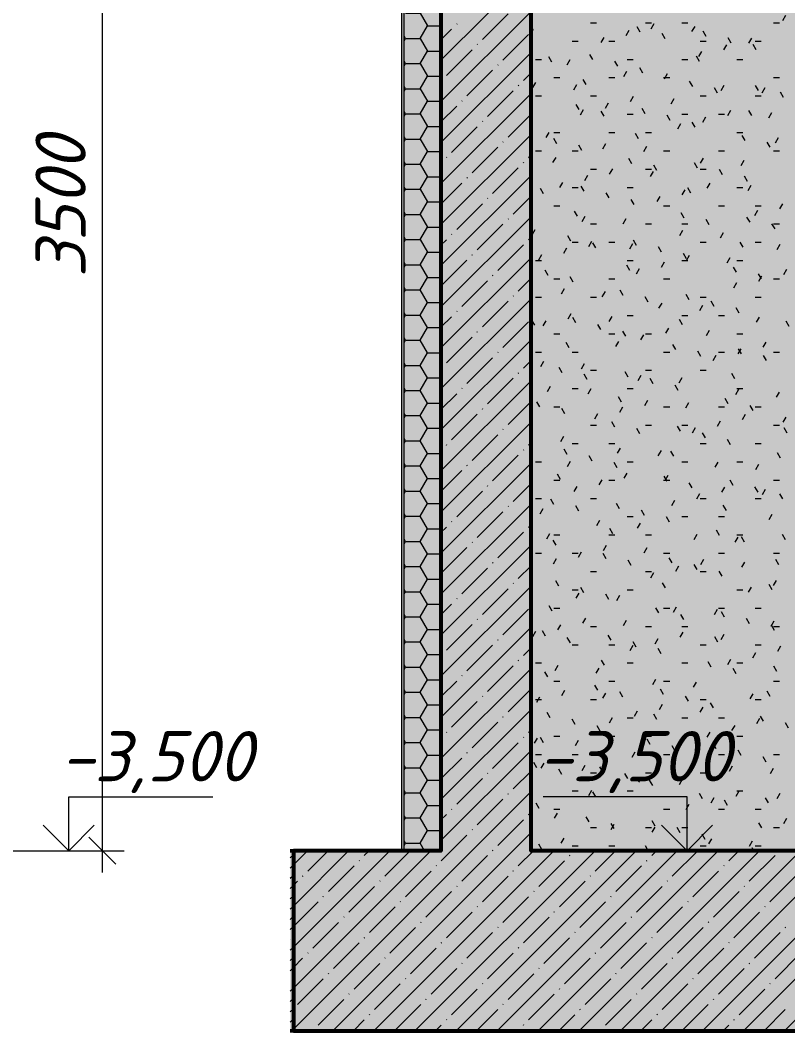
# Model space of a CAD drawing. Header units: millimetres. Extents: x -81576 to 1046824, y -248937 to 691537.
# Drawn here: x 19314 to 23577, y 617840 to 623453 of the extents above; entities that cross this region are included whole.
import ezdxf

# ---------------------------------------------------------------- set-up
doc = ezdxf.new("R2010")
doc.units = ezdxf.units.MM
doc.layers.add('PDF _Геометрия', color=7, linetype='Continuous', true_color=0x1d1d1d)
doc.layers.add('PDF _Сплошная заливка', color=7, linetype='Continuous', true_color=0xffffff)
doc.layers.add('PDF _Текст', color=7, linetype='Continuous')
doc.styles.add('PDF ISOCPEUR Italic', font='isocpeui.ttf')

msp = doc.modelspace()

# ---------------------------------------------------------------- hatches: boundary and pattern name
at = {"layer": 'PDF _Сплошная заливка', "true_color": 0x636466, "transparency": 33554559}
h = msp.add_hatch(color=251, dxfattribs=at)
h.paths.add_polyline_path([(37551.1, 617839.9), (37551.1, 634079.9), (22151.1, 634079.9), (22151.1, 634439.9), (21651.8, 634439.9), (21651.8, 632439.9), (22151.1, 632439.9), (22151.1, 633484.4), (37051.1, 633484.4), (37051.1, 618839.9), (33791.1, 618839.9), (33791.1, 619409.9), (33161.1, 619409.9), (33161.1, 619809.9), (32561.1, 619809.9), (32561.1, 620209.9), (31961.1, 620209.9), (31961.1, 620609.9), (31361.1, 620609.9), (31361.1, 621009.9), (30761.1, 621009.9), (30761.1, 621409.9), (30161.1, 621409.9), (30161.1, 621809.9), (29561.1, 621809.9), (29561.1, 622209.9), (28961.1, 622209.9), (28961.1, 622609.9), (28361.1, 622609.9), (28361.1, 623009.9), (27761.1, 623009.9), (27761.1, 623409.9), (27161.1, 623409.9), (27161.1, 623809.9), (26561.1, 623809.9), (26561.1, 624209.9), (25961.1, 624209.9), (25961.1, 624609.9), (25361.1, 624609.9), (25361.1, 625009.9), (24791.1, 625009.9), (24791.1, 625439.9), (24191.1, 625439.9), (24191.1, 625579.9), (22151.1, 625579.9), (22151.1, 625839.9), (21651.1, 625839.9), (21651.1, 618839.9), (20831.1, 618839.9), (20831.1, 617839.9), (37051.1, 617839.9)], flags=0)
h.paths.add_polyline_path([(33191.1, 618839.9), (22151.1, 618839.9), (22151.1, 625099.9), (24085.3, 625099.9), (33191.1, 619029.3), (33191.1, 618999.5)], flags=0)
for points in [[(21431.1, 618839.9), (21447.1, 618839.9), (21447.1, 625819.9), (21431.1, 625819.9), (21431.1, 621537.1)], [(21447.1, 618839.9), (21647.1, 618839.9), (21647.1, 625819.9), (21447.1, 625819.9), (21447.1, 621533.5)], [(21647.1, 618839.9), (21651.1, 618839.9), (21651.1, 625819.9), (21647.1, 625819.9), (21647.1, 621487.6)], [(22151.1, 618839.9), (33191.1, 618839.9), (33191.1, 619029.3), (33175.3, 619039.9), (33153.9, 619039.9), (24071.1, 625095.1), (22151.1, 625095.1), (22151.1, 619449.6)]]:
    msp.add_hatch(color=251, dxfattribs=at).paths.add_polyline_path(points)
h = msp.add_hatch(color=251, dxfattribs=at)
h.paths.add_polyline_path([(37551.1, 617839.9), (37580.6, 617839.9), (37580.6, 618839.9), (37551.1, 618839.9), (37551.1, 618571.5)], flags=0)
h.paths.add_polyline_path([(20831.1, 617839.9), (20831.1, 618839.9), (20813.9, 618839.9), (20813.9, 617839.9)], flags=0)

# ---------------------------------------------------------------- linework, layer by layer
at = {"layer": 'PDF _Геометрия', "color": 7, "lineweight": 53}
msp.add_lwpolyline([(21651.1, 625839.9), (21651.1, 618839.9), (20831.1, 618839.9), (20831.1, 617839.9), (37551.1, 617839.9), (37551.1, 634079.9)], dxfattribs=at)
at = {"layer": 'PDF _Геометрия', "color": 7, "lineweight": 9}
for points in [[(19771.2, 618719.9), (19771.2, 625839.9), (19771.2, 627159.9)], [(21447.1, 618839.9), (21647.1, 618839.9), (21651.1, 618839.9), (21651.1, 625819.9), (21647.1, 625819.9), (21447.1, 625819.9)], [(21647.1, 618839.9), (21647.1, 625819.9)], [(22481.3, 623439.1), (22514.8, 623439.1)], [(22786.1, 623439.1), (22819.6, 623439.1)], [(22989.3, 623439.1), (23022.8, 623439.1)], [(23497.3, 623439.1), (23530.8, 623439.1)], [(23564.3, 623479.7), (23547.6, 623450.7)], [(22165.3, 623396.8), (22151.1, 623421.4)], [(22694.4, 623395.4), (22677.7, 623366.4)], [(22757.7, 623386.9), (22740.9, 623415.9)], [(22833.2, 623432.6), (22816.5, 623403.5)], [(23060, 623419), (23043.2, 623389.9)], [(23123.2, 623363.3), (23106.5, 623392.3)], [(22379.7, 623337.5), (22413.2, 623337.5)], [(22555.6, 623358.2), (22538.9, 623329.2)], [(22582.9, 623337.5), (22616.4, 623337.5)], [(22896.5, 623349.7), (22879.7, 623378.7)], [(23090.9, 623337.5), (23124.4, 623337.5)], [(23262, 623326.1), (23245.3, 623355.1)], [(23374.8, 623354.6), (23358, 623325.5)], [(23395.7, 623337.5), (23429.2, 623337.5)], [(23097.2, 623280.2), (23080.4, 623251.1)], [(23236, 623317.4), (23219.2, 623288.3)], [(23400.8, 623288.9), (23384, 623317.9)], [(22176.5, 623235.9), (22210, 623235.9)], [(22266.9, 623220.8), (22250.2, 623249.9)], [(22366, 623233), (22349.3, 623204)], [(22493.7, 623234.5), (22476.9, 623263.5)], [(22632.5, 623197.3), (22615.7, 623226.3)], [(22684.5, 623235.9), (22718, 623235.9)], [(22989.3, 623235.9), (23022.8, 623235.9)], [(23086, 623224.5), (23069.3, 623253.5)], [(23294.1, 623235.9), (23327.6, 623235.9)], [(22680.8, 623168.6), (22664.1, 623139.6)], [(22771.3, 623160.1), (22754.5, 623189.1)], [(22176.5, 623107.8), (22159.7, 623078.8)], [(22278.1, 623134.3), (22311.6, 623134.3)], [(22456.5, 623095.7), (22439.8, 623124.7)], [(22582.9, 623134.3), (22616.4, 623134.3)], [(22887.7, 623134.3), (22921.2, 623134.3)], [(22907.6, 623155), (22890.8, 623126)], [(23048.9, 623085.7), (23032.1, 623114.7)], [(23497.3, 623134.3), (23530.8, 623134.3)], [(22403.2, 623094.2), (22386.5, 623065.2)], [(23187.6, 623048.5), (23170.9, 623077.6)], [(23222.4, 623090.6), (23205.6, 623061.6)], [(23414.4, 623062.1), (23397.7, 623091.2)], [(23449.1, 623077), (23432.4, 623047.9)], [(23553.2, 623024.9), (23536.4, 623054)], [(22176.5, 623032.7), (22210, 623032.7)], [(22481.3, 623032.7), (22514.8, 623032.7)], [(22579.2, 622992.6), (22562.5, 622963.6)], [(22718, 623029.8), (22701.2, 623000.8)], [(22944.8, 623016.2), (22928, 622987.2)], [(23090.9, 623032.7), (23124.4, 623032.7)], [(23395.7, 623032.7), (23429.2, 623032.7)], [(22419.3, 622956.9), (22402.6, 622985.9)], [(22440.4, 622955.4), (22423.7, 622926.4)], [(22558.1, 622919.7), (22541.4, 622948.7)], [(22784.9, 622933.3), (22768.1, 622962.3)], [(23259.5, 622951.8), (23242.8, 622922.8)], [(23377.2, 622923.3), (23360.5, 622952.4)], [(23486.3, 622938.2), (23469.6, 622909.2)], [(22684.5, 622931.1), (22718, 622931.1)], [(22923.7, 622896.1), (22906.9, 622925.1)], [(22989.3, 622931.1), (23022.8, 622931.1)], [(23062.5, 622858.9), (23045.7, 622888)], [(23120.8, 622914.6), (23104, 622885.6)], [(23192.5, 622931.1), (23226, 622931.1)], [(22250.8, 622830.3), (22234.1, 622801.2)], [(22278.1, 622829.5), (22311.6, 622829.5)], [(22582.9, 622829.5), (22616.4, 622829.5)], [(22747.7, 622794.5), (22730.9, 622823.6)], [(22786.1, 622829.5), (22819.6, 622829.5)], [(22982, 622877.4), (22965.2, 622848.4)], [(23294.1, 622829.5), (23327.6, 622829.5)], [(22155.4, 622804.5), (22151.1, 622811.8)], [(22294.2, 622767.3), (22277.4, 622796.3)], [(22565.6, 622765.9), (22548.8, 622736.8)], [(23340, 622784.5), (23323.3, 622813.6)], [(23478.8, 622747.4), (23462.1, 622776.4)], [(23523.5, 622799.4), (23506.7, 622770.4)], [(22176.5, 622727.9), (22210, 622727.9)], [(22379.7, 622727.9), (22413.2, 622727.9)], [(22432.9, 622730.1), (22416.2, 622759.1)], [(22792.4, 622752.2), (22775.6, 622723.2)], [(22887.7, 622727.9), (22921.2, 622727.9)], [(23192.5, 622727.9), (23226, 622727.9)], [(23497.3, 622727.9), (23530.8, 622727.9)], [(22288, 622691.5), (22271.3, 622662.4)], [(22710.5, 622655.7), (22693.8, 622684.8)], [(23076.1, 622632.2), (23059.3, 622661.2)], [(23107.1, 622687.8), (23090.4, 622658.8)], [(23333.9, 622674.2), (23317.2, 622645.2)], [(22481.3, 622626.3), (22514.8, 622626.3)], [(22602.8, 622627.1), (22586, 622598)], [(22786.1, 622626.3), (22819.6, 622626.3)], [(22829.6, 622613.5), (22812.8, 622584.4)], [(22849.3, 622618.5), (22832.5, 622647.6)], [(23090.9, 622626.3), (23124.4, 622626.3)], [(23214.9, 622595), (23198.1, 622624)], [(22325.2, 622552.7), (22308.5, 622523.7)], [(22464, 622589.9), (22447.2, 622560.8)], [(23144.3, 622549), (23127.6, 622520)], [(23353.7, 622557.8), (23336.9, 622586.8)], [(22219.8, 622489.7), (22203, 622518.8)], [(22379.7, 622524.7), (22413.2, 622524.7)], [(22446.6, 622503.3), (22429.8, 622532.4)], [(22585.3, 622466.1), (22568.6, 622495.2)], [(22684.5, 622524.7), (22718, 622524.7)], [(23005.5, 622511.9), (22988.8, 622482.8)], [(23038.9, 622493.4), (23022.1, 622522.4)], [(23294.1, 622524.7), (23327.6, 622524.7)], [(23371.1, 622535.4), (23354.3, 622506.4)], [(22724.1, 622428.9), (22707.4, 622458)], [(22866.8, 622474.7), (22850, 622445.6)], [(23547.1, 622433.8), (23530.3, 622404.8)], [(22278.1, 622423.1), (22311.6, 622423.1)], [(22409.4, 622364.5), (22392.6, 622393.6)], [(22887.7, 622423.1), (22921.2, 622423.1)], [(23001.7, 622354.6), (22984.9, 622383.6)], [(23192.5, 622423.1), (23226, 622423.1)], [(23408.3, 622396.6), (23391.5, 622367.6)], [(23395.7, 622423.1), (23429.2, 622423.1)], [(22450.4, 622363.1), (22433.6, 622334.1)], [(22481.3, 622321.5), (22514.8, 622321.5)], [(22677.2, 622349.5), (22660.4, 622320.5)], [(22786.1, 622321.5), (22819.6, 622321.5)], [(22989.3, 622321.5), (23022.8, 622321.5)], [(23140.5, 622317.4), (23123.7, 622346.4)], [(23367.3, 622331), (23350.5, 622360)], [(23506.1, 622293.8), (23489.3, 622322.8)], [(23497.3, 622321.5), (23530.8, 622321.5)], [(22172.8, 622288.7), (22156.1, 622259.7)], [(22991.9, 622285.1), (22975.2, 622256)], [(23218.7, 622271.5), (23201.9, 622242.4)], [(22372.2, 622225.8), (22355.4, 622254.8)], [(22379.7, 622219.9), (22413.2, 622219.9)], [(22487.6, 622224.3), (22470.8, 622195.3)], [(22511, 622188.6), (22494.2, 622217.6)], [(22582.9, 622219.9), (22616.4, 622219.9)], [(22714.4, 622210.7), (22697.6, 622181.7)], [(22737.7, 622202.2), (22721, 622231.2)], [(23090.9, 622219.9), (23124.4, 622219.9)], [(23330.1, 622192.2), (23313.3, 622221.2)], [(23395.7, 622219.9), (23429.2, 622219.9)], [(23533.5, 622207.1), (23516.7, 622178)], [(22210, 622149.9), (22193.2, 622120.9)], [(22348.8, 622187.1), (22332, 622158.1)], [(22876.5, 622165), (22859.8, 622194)], [(23015.3, 622127.8), (22998.6, 622156.8)], [(22176.5, 622118.3), (22210, 622118.3)], [(22700.6, 622063.4), (22683.8, 622092.4)], [(22684.5, 622118.3), (22718, 622118.3)], [(22890.3, 622109.1), (22873.6, 622080.1)], [(22989.3, 622118.3), (23022.8, 622118.3)], [(23029.1, 622146.3), (23012.4, 622117.3)], [(23255.9, 622132.7), (23239.1, 622103.6)], [(23294.1, 622118.3), (23327.6, 622118.3)], [(22247, 622036.2), (22230.2, 622065.2)], [(22751.5, 622071.9), (22734.8, 622042.9)], [(23292.9, 622053.4), (23276.1, 622082.5)], [(23431.7, 622016.2), (23414.9, 622045.3)], [(23570.7, 622068.3), (23553.9, 622039.2)], [(22278.1, 622016.7), (22311.6, 622016.7)], [(22385.8, 621999), (22369, 622028)], [(22582.9, 622016.7), (22616.4, 622016.7)], [(22887.7, 622016.7), (22921.2, 622016.7)], [(23293.1, 621993.9), (23276.3, 621964.9)], [(23431.9, 622031.1), (23415.1, 622002)], [(23497.3, 622016.7), (23530.8, 622016.7)], [(22335.2, 621960.4), (22318.4, 621931.3)], [(22562, 621946.7), (22545.2, 621917.7)], [(22663.4, 621924.6), (22646.6, 621953.6)], [(23028.9, 621901), (23012.2, 621930.1)], [(22176.5, 621915.1), (22210, 621915.1)], [(22481.3, 621915.1), (22514.8, 621915.1)], [(22802.2, 621887.4), (22785.4, 621916.4)], [(22876.7, 621882.3), (22860, 621853.3)], [(23103.5, 621868.7), (23086.7, 621839.7)], [(23090.9, 621915.1), (23124.4, 621915.1)], [(23167.7, 621863.8), (23151, 621892.9)], [(23395.7, 621915.1), (23429.2, 621915.1)], [(22372.4, 621821.6), (22355.6, 621792.5)], [(22684.5, 621813.5), (22718, 621813.5)], [(22989.3, 621813.5), (23022.8, 621813.5)], [(23192.5, 621813.5), (23226, 621813.5)], [(23306.5, 621826.6), (23289.7, 621855.7)], [(22172.6, 621758.6), (22155.9, 621787.6)], [(22233.6, 621784.4), (22216.8, 621755.3)], [(22399.4, 621772.2), (22382.6, 621801.2)], [(22538.2, 621735), (22521.4, 621764)], [(22599.1, 621808), (22582.4, 621778.9)], [(22991.7, 621762.2), (22975, 621791.3)], [(23418.3, 621804.3), (23401.5, 621775.3)], [(23584.1, 621752.3), (23567.3, 621781.3)], [(22278.1, 621711.9), (22311.6, 621711.9)], [(22582.9, 621711.9), (22616.4, 621711.9)], [(22677, 621697.8), (22660.2, 621726.9)], [(22775.1, 621706.4), (22758.4, 621677.3)], [(22786.1, 621711.9), (22819.6, 621711.9)], [(22913.9, 621743.5), (22897.1, 621714.5)], [(23140.7, 621729.9), (23123.9, 621700.9)], [(23294.1, 621711.9), (23327.6, 621711.9)], [(22362.2, 621633.4), (22345.4, 621662.4)], [(22636.3, 621669.2), (22619.6, 621640.1)], [(22954.6, 621623.4), (22937.8, 621652.5)], [(23455.4, 621665.5), (23438.7, 621636.5)], [(22176.5, 621610.3), (22210, 621610.3)], [(22379.7, 621610.3), (22413.2, 621610.3)], [(22887.7, 621610.3), (22921.2, 621610.3)], [(23093.3, 621586.3), (23076.6, 621615.3)], [(23177.9, 621591.1), (23161.1, 621562.1)], [(23192.5, 621610.3), (23226, 621610.3)], [(23316.7, 621628.3), (23299.9, 621599.3)], [(23320.1, 621599.9), (23303.4, 621628.9)], [(23458.9, 621562.7), (23442.1, 621591.7)], [(23497.3, 621610.3), (23530.8, 621610.3)], [(22220, 621557.6), (22203.2, 621528.6)], [(22446.7, 621544), (22430, 621515)], [(22325, 621494.6), (22308.3, 621523.7)], [(22463.8, 621457.4), (22447, 621486.5)], [(22481.3, 621508.7), (22514.8, 621508.7)], [(22690.6, 621471), (22673.8, 621500.1)], [(22761.5, 621479.6), (22744.7, 621450.5)], [(22786.1, 621508.7), (22819.6, 621508.7)], [(23090.9, 621508.7), (23124.4, 621508.7)], [(23282.9, 621461.1), (23266.2, 621490.1)], [(22257.2, 621418.8), (22240.4, 621389.8)], [(22829.4, 621433.9), (22812.6, 621462.9)], [(22968.2, 621396.7), (22951.4, 621425.7)], [(22988.3, 621466), (22971.5, 621436.9)], [(22379.7, 621407.1), (22413.2, 621407.1)], [(22483.9, 621405.2), (22467.2, 621376.2)], [(22684.5, 621407.1), (22718, 621407.1)], [(23303, 621401.6), (23286.3, 621372.5)], [(23294.1, 621407.1), (23327.6, 621407.1)], [(23529.8, 621387.9), (23513.1, 621358.9)], [(22199.8, 621305), (22183.1, 621334.1)], [(22653.4, 621332.3), (22636.6, 621361.3)], [(22798.7, 621340.8), (22781.9, 621311.8)], [(23025.5, 621327.2), (23008.7, 621298.1)], [(23245.7, 621322.3), (23229, 621351.3)], [(23384.5, 621285.1), (23367.8, 621314.1)], [(22278.1, 621305.5), (22311.6, 621305.5)], [(22338.6, 621267.8), (22321.9, 621296.9)], [(22521.1, 621266.4), (22504.4, 621237.4)], [(22659.9, 621303.6), (22643.1, 621274.6)], [(22887.7, 621305.5), (22921.2, 621305.5)], [(23192.5, 621305.5), (23226, 621305.5)], [(23340.2, 621262.8), (23323.5, 621233.7)], [(23395.7, 621305.5), (23429.2, 621305.5)], [(22481.3, 621203.9), (22514.8, 621203.9)], [(22616.2, 621193.5), (22599.4, 621222.5)], [(22786.1, 621203.9), (22819.6, 621203.9)], [(22981.8, 621169.9), (22965, 621198.9)], [(22989.3, 621203.9), (23022.8, 621203.9)], [(23201.4, 621225.6), (23184.7, 621196.5)], [(23497.3, 621203.9), (23530.8, 621203.9)], [(23567, 621249.2), (23550.2, 621220.1)], [(22331.5, 621141.2), (22314.8, 621112.2)], [(22755, 621156.3), (22738.2, 621185.3)], [(23062.7, 621188.4), (23045.9, 621159.4)], [(23120.6, 621132.7), (23103.8, 621161.7)], [(23574.1, 621159.9), (23557.4, 621189)], [(22379.7, 621102.3), (22413.2, 621102.3)], [(22582.9, 621102.3), (22616.4, 621102.3)], [(23090.9, 621102.3), (23124.4, 621102.3)], [(23259.4, 621095.5), (23242.6, 621124.6)], [(23395.7, 621102.3), (23429.2, 621102.3)], [(22352.2, 621041.1), (22335.5, 621070.1)], [(22491, 621003.9), (22474.3, 621032.9)], [(22646.3, 621076.8), (22629.5, 621047.8)], [(22873.1, 621063.2), (22856.3, 621034.2)], [(22944.6, 621031.1), (22927.8, 621060.1)], [(23536.9, 621021.1), (23520.2, 621050.2)], [(22176.5, 621000.7), (22210, 621000.7)], [(22368.7, 621002.4), (22352, 620973.4)], [(22629.8, 620966.7), (22613.1, 620995.7)], [(22684.5, 621000.7), (22718, 621000.7)], [(22989.3, 621000.7), (23022.8, 621000.7)], [(23187.8, 620998.8), (23171.1, 620969.8)], [(23294.1, 621000.7), (23327.6, 621000.7)], [(23414.6, 620985.2), (23397.8, 620956.2)], [(22315.1, 620902.3), (22298.3, 620931.3)], [(22683.5, 620938), (22666.7, 620909)], [(22907.4, 620892.3), (22890.6, 620921.3)], [(22910.3, 620924.4), (22893.5, 620895.4)], [(22278.1, 620899.1), (22311.6, 620899.1)], [(22405.9, 620863.7), (22389.1, 620834.6)], [(22544.7, 620900.8), (22527.9, 620871.8)], [(22582.9, 620899.1), (22616.4, 620899.1)], [(22887.7, 620899.1), (22921.2, 620899.1)], [(23046.2, 620855.1), (23029.4, 620884.2)], [(23225, 620860), (23208.3, 620831)], [(23273, 620868.7), (23256.2, 620897.8)], [(23411.8, 620831.5), (23395, 620860.6)], [(23497.3, 620899.1), (23530.8, 620899.1)], [(23086.2, 620822.8), (23069.5, 620793.8)], [(23451.8, 620846.4), (23435, 620817.4)], [(23550.5, 620794.4), (23533.8, 620823.4)], [(22176.5, 620797.5), (22210, 620797.5)], [(22277.9, 620763.5), (22261.1, 620792.5)], [(22416.7, 620726.3), (22399.9, 620755.3)], [(22481.3, 620797.5), (22514.8, 620797.5)], [(22643.4, 620739.9), (22626.7, 620769)], [(22947.4, 620785.6), (22930.7, 620756.6)], [(23090.9, 620797.5), (23124.4, 620797.5)], [(23235.8, 620729.9), (23219, 620759)], [(23395.7, 620797.5), (23429.2, 620797.5)], [(22216.3, 620738.5), (22199.6, 620709.4)], [(22684.5, 620695.9), (22718, 620695.9)], [(22782.2, 620702.7), (22765.5, 620731.8)], [(22921, 620665.5), (22904.2, 620694.6)], [(22989.3, 620695.9), (23022.8, 620695.9)], [(23192.5, 620695.9), (23226, 620695.9)], [(23489, 620707.6), (23472.2, 620678.6)], [(22531.1, 620674.1), (22514.3, 620645)], [(22757.9, 620660.5), (22741.1, 620631.4)], [(22152.7, 620573.9), (22151.1, 620576.6)], [(22253.5, 620599.7), (22236.7, 620570.7)], [(22278.1, 620594.3), (22311.6, 620594.3)], [(22582.9, 620594.3), (22616.4, 620594.3)], [(22606.2, 620601.1), (22589.5, 620630.2)], [(22786.1, 620594.3), (22819.6, 620594.3)], [(23072.6, 620596), (23055.9, 620567)], [(23198.6, 620591.2), (23181.8, 620620.2)], [(23299.4, 620582.4), (23282.6, 620553.4)], [(23294.1, 620594.3), (23327.6, 620594.3)], [(23337.4, 620554), (23320.6, 620583)], [(23564.2, 620567.6), (23547.4, 620596.6)], [(22291.5, 620536.7), (22274.7, 620565.7)], [(22568.3, 620535.3), (22551.5, 620506.2)], [(22795, 620521.7), (22778.3, 620492.6)], [(22176.5, 620492.7), (22210, 620492.7)], [(22379.7, 620492.7), (22413.2, 620492.7)], [(22429.5, 620498.1), (22412.7, 620469.1)], [(22569.1, 620462.3), (22552.3, 620491.4)], [(22887.7, 620492.7), (22921.2, 620492.7)], [(22934.6, 620438.8), (22917.9, 620467.8)], [(23192.5, 620492.7), (23226, 620492.7)], [(23497.3, 620492.7), (23530.8, 620492.7)], [(22290.7, 620460.9), (22273.9, 620431.9)], [(22707.8, 620425.1), (22691.1, 620454.2)], [(22971, 620420.1), (22954.3, 620391)], [(23073.4, 620401.6), (23056.6, 620430.6)], [(23109.8, 620457.3), (23093.1, 620428.2)], [(23336.6, 620443.6), (23319.8, 620414.6)], [(23527, 620428.8), (23510.2, 620457.8)], [(22481.3, 620391.1), (22514.8, 620391.1)], [(22786.1, 620391.1), (22819.6, 620391.1)], [(22832.2, 620382.9), (22815.5, 620353.8)], [(23090.9, 620391.1), (23124.4, 620391.1)], [(23212.2, 620364.4), (23195.4, 620393.4)], [(22305.1, 620309.9), (22288.3, 620339)], [(22443.9, 620272.8), (22427.1, 620301.8)], [(22897.4, 620300), (22880.7, 620329)], [(23373.8, 620304.9), (23357, 620275.8)], [(23489.8, 620290), (23473, 620319)], [(23512.6, 620342), (23495.8, 620313)], [(22379.7, 620289.5), (22413.2, 620289.5)], [(22415.9, 620271.3), (22399.1, 620242.3)], [(22582.7, 620235.6), (22565.9, 620264.6)], [(22642.7, 620257.7), (22625.9, 620228.7)], [(22684.5, 620289.5), (22718, 620289.5)], [(23294.1, 620289.5), (23327.6, 620289.5)], [(22267.9, 620171.1), (22251.1, 620200.2)], [(22278.1, 620187.9), (22311.6, 620187.9)], [(22860.2, 620161.2), (22843.5, 620190.2)], [(22887.7, 620187.9), (22921.2, 620187.9)], [(22957.4, 620193.3), (22940.6, 620164.3)], [(23192.5, 620187.9), (23226, 620187.9)], [(23395.7, 620187.9), (23429.2, 620187.9)], [(22453.1, 620132.5), (22436.3, 620103.5)], [(22999, 620124), (22982.3, 620153)], [(23184.2, 620179.7), (23167.4, 620150.6)], [(23225.8, 620137.6), (23209, 620166.6)], [(23364.6, 620100.4), (23347.8, 620129.5)], [(22314.3, 620095.3), (22297.5, 620066.3)], [(22481.3, 620086.3), (22514.8, 620086.3)], [(22679.8, 620118.9), (22663.1, 620089.9)], [(22786.1, 620086.3), (22819.6, 620086.3)], [(22989.3, 620086.3), (23022.8, 620086.3)], [(23499, 620115.3), (23482.2, 620086.2)], [(23503.4, 620063.2), (23486.6, 620092.3)], [(23497.3, 620086.3), (23530.8, 620086.3)], [(22175.5, 620058.2), (22158.7, 620029.1)], [(22230.7, 620032.4), (22214, 620061.4)], [(22369.5, 619995.2), (22352.7, 620024.2)], [(22596.3, 620008.8), (22579.5, 620037.8)], [(22855.8, 620017.3), (22839, 619988.3)], [(22994.6, 620054.5), (22977.8, 620025.5)], [(23188.6, 619998.8), (23171.9, 620027.9)], [(23221.4, 620040.9), (23204.6, 620011.9)], [(22379.7, 619984.7), (22413.2, 619984.7)], [(22582.9, 619984.7), (22616.4, 619984.7)], [(22717, 619980.1), (22700.3, 619951.1)], [(22735.1, 619971.6), (22718.3, 620000.6)], [(22873.9, 619934.4), (22857.1, 619963.4)], [(23090.9, 619984.7), (23124.4, 619984.7)], [(23395.7, 619984.7), (23429.2, 619984.7)], [(23536.1, 619976.5), (23519.4, 619947.4)], [(23397.4, 619939.3), (23380.6, 619910.3)], [(22176.5, 619883.1), (22210, 619883.1)], [(22300.7, 619868.6), (22283.9, 619839.5)], [(22527.4, 619855), (22510.7, 619825.9)], [(22559.1, 619870), (22542.3, 619899)], [(22684.5, 619883.1), (22718, 619883.1)], [(22989.3, 619883.1), (23022.8, 619883.1)], [(23151.4, 619860), (23134.7, 619889.1)], [(23258.6, 619902.1), (23241.8, 619873.1)], [(23290.2, 619822.8), (23273.5, 619851.9)], [(23294.1, 619883.1), (23327.6, 619883.1)], [(23517, 619836.5), (23500.2, 619865.5)], [(22244.3, 619805.6), (22227.6, 619834.6)], [(22842.2, 619790.5), (22825.4, 619761.5)], [(22278.1, 619781.5), (22311.6, 619781.5)], [(22521.9, 619731.2), (22505.1, 619760.2)], [(22582.9, 619781.5), (22616.4, 619781.5)], [(22887.5, 619707.6), (22870.7, 619736.7)], [(22887.7, 619781.5), (22921.2, 619781.5)], [(23069, 619776.9), (23052.2, 619747.9)], [(23497.3, 619781.5), (23530.8, 619781.5)], [(22176.5, 619679.9), (22210, 619679.9)], [(22199.1, 619692.6), (22182.3, 619663.6)], [(22337.8, 619729.8), (22321.1, 619700.7)], [(22481.3, 619679.9), (22514.8, 619679.9)], [(22564.6, 619716.2), (22547.9, 619687.1)], [(22660.7, 619694), (22643.9, 619723.1)], [(23026.3, 619670.4), (23009.5, 619699.5)], [(23090.9, 619679.9), (23124.4, 619679.9)], [(23383.7, 619712.5), (23367, 619683.5)], [(23395.7, 619679.9), (23429.2, 619679.9)], [(23479.8, 619697.7), (23463, 619726.7)], [(22879.4, 619651.8), (22862.6, 619622.7)], [(23106.2, 619638.1), (23089.4, 619609.1)], [(23165, 619633.3), (23148.3, 619662.3)], [(22257.9, 619578.8), (22241.2, 619607.8)], [(22396.7, 619541.6), (22380, 619570.7)], [(22601.8, 619577.4), (22585, 619548.3)], [(22684.5, 619578.3), (22718, 619578.3)], [(22740.6, 619614.6), (22723.8, 619585.5)], [(22850.3, 619568.8), (22833.5, 619597.9)], [(22989.3, 619578.3), (23022.8, 619578.3)], [(23192.5, 619578.3), (23226, 619578.3)], [(23420.9, 619573.7), (23404.2, 619544.7)], [(23442.6, 619558.9), (23425.9, 619587.9)], [(22535.5, 619504.4), (22518.8, 619533.5)], [(23282.1, 619536.5), (23265.4, 619507.5)], [(23581.4, 619521.7), (23564.6, 619550.7)], [(22185.4, 619465.8), (22168.7, 619436.8)], [(22220.8, 619440), (22204, 619469.1)], [(22278.1, 619476.7), (22311.6, 619476.7)], [(22582.9, 619476.7), (22616.4, 619476.7)], [(22786.1, 619476.7), (22819.6, 619476.7)], [(22813.1, 619430.1), (22796.3, 619459.1)], [(23143.4, 619499.4), (23126.6, 619470.3)], [(23294.1, 619476.7), (23327.6, 619476.7)], [(22412.2, 619452.2), (22395.5, 619423.2)], [(22951.9, 619392.9), (22935.1, 619421.9)], [(23178.7, 619406.5), (23161.9, 619435.5)], [(23317.4, 619369.3), (23300.7, 619398.3)], [(22176.5, 619375.1), (22210, 619375.1)], [(22379.7, 619375.1), (22413.2, 619375.1)], [(22727, 619387.8), (22710.2, 619358.8)], [(22887.7, 619375.1), (22921.2, 619375.1)], [(22953.8, 619374.2), (22937, 619345.1)], [(23192.5, 619375.1), (23226, 619375.1)], [(23456.2, 619332.1), (23439.5, 619361.1)], [(23497.3, 619375.1), (23530.8, 619375.1)], [(22183.6, 619301.2), (22166.8, 619330.3)], [(22222.6, 619327), (22205.9, 619298)], [(22322.4, 619264), (22305.6, 619293.1)], [(22449.4, 619313.4), (22432.6, 619284.4)], [(22549.1, 619277.7), (22532.4, 619306.7)], [(23141.5, 619267.7), (23124.7, 619296.7)], [(23268.5, 619309.8), (23251.8, 619280.7)], [(23495.3, 619296.2), (23478.5, 619267.1)], [(22481.3, 619273.5), (22514.8, 619273.5)], [(22687.9, 619240.5), (22671.2, 619269.5)], [(22764.2, 619249), (22747.4, 619220)], [(22786.1, 619273.5), (22819.6, 619273.5)], [(22826.7, 619203.3), (22809.9, 619232.3)], [(22991, 619235.4), (22974.2, 619206.4)], [(23090.9, 619273.5), (23124.4, 619273.5)], [(22486.6, 619174.6), (22469.8, 619145.6)], [(22625.4, 619211.8), (22608.6, 619182.8)], [(19039.8, 618839.9), (19292.9, 618839.9), (19583.6, 618839.9), (19583.6, 619139.9), (20383.6, 619139.9)], [(23267.3, 618839.9), (23017.7, 618839.9), (23017.7, 619139.9), (22217.7, 619139.9)], [(22379.7, 619171.9), (22413.2, 619171.9)], [(22511.9, 619138.9), (22495.2, 619167.9)], [(22684.5, 619171.9), (22718, 619171.9)], [(23104.3, 619128.9), (23087.5, 619157.9)], [(23166.9, 619133.8), (23150.2, 619104.8)], [(23243.1, 619091.7), (23226.3, 619120.8)], [(23305.7, 619171), (23289, 619141.9)], [(23294.1, 619171.9), (23327.6, 619171.9)], [(23469.8, 619105.3), (23453.1, 619134.4)], [(23532.5, 619157.4), (23515.7, 619128.3)], [(22197.2, 619074.5), (22180.4, 619103.5)], [(22278.1, 619070.3), (22311.6, 619070.3)], [(22887.7, 619070.3), (22921.2, 619070.3)], [(23028.1, 619096.6), (23011.4, 619067.6)], [(23192.5, 619070.3), (23226, 619070.3)], [(23395.7, 619070.3), (23429.2, 619070.3)], [(22297, 619049.4), (22280.2, 619020.4)], [(22474.8, 619000.1), (22458, 619029.1)], [(22840.3, 618976.5), (22823.6, 619005.5)], [(23569.7, 619018.6), (23552.9, 618989.5)], [(22481.3, 618968.7), (22514.8, 618968.7)], [(22611.8, 618985), (22595, 618956)], [(22613.5, 618962.9), (22596.8, 618991.9)], [(22786.1, 618968.7), (22819.6, 618968.7)], [(22838.6, 618971.4), (22821.8, 618942.4)], [(22979.1, 618939.3), (22962.3, 618968.3)], [(22989.3, 618968.7), (23022.8, 618968.7)], [(23432.7, 618966.5), (23415.9, 618995.6)], [(23497.3, 618968.7), (23530.8, 618968.7)], [(22334.2, 618910.7), (22317.4, 618881.6)], [(23117.9, 618902.1), (23101.1, 618931.2)], [(23153.3, 618907), (23136.6, 618878)], [(23380.1, 618893.4), (23363.3, 618864.4)], [(19229.6, 618839.9), (19771.2, 618839.9), (19891.2, 618839.9)], [(19432, 618839.9), (19732, 618839.9)], [(22210.8, 618847.7), (22194, 618876.7)], [(22379.7, 618867.1), (22413.2, 618867.1)], [(22582.9, 618867.1), (22616.4, 618867.1)], [(22649, 618846.2), (22645.3, 618839.9)], [(22801.9, 618839.9), (22786.4, 618866.8)], [(23169.3, 618839.9), (22869.4, 618839.9)], [(23017.7, 618839.9), (23017.7, 618839.9)], [(23090.9, 618867.1), (23124.4, 618867.1)], [(23388.5, 618839.9), (23378.7, 618856.8)], [(23395.7, 618867.1), (23429.2, 618867.1)]]:
    msp.add_lwpolyline(points, dxfattribs=at)
at = {"layer": 'PDF _Геометрия', "color": 7, "lineweight": 50}
for points in [[(24191.1, 625439.9), (24191.1, 625579.9), (22151.1, 625579.9), (22151.1, 625839.9), (21651.1, 625839.9), (21651.1, 625579.9), (21651.1, 618839.9), (20813.9, 618839.9)], [(33191.1, 618839.9), (22151.1, 618839.9), (22151.1, 625099.9), (24085.3, 625099.9)], [(20813.9, 617839.9), (37580.6, 617839.9)]]:
    msp.add_lwpolyline(points, dxfattribs=at)
at = {"layer": 'PDF _Геометрия', "color": 7, "lineweight": 15}
msp.add_lwpolyline([(21447.1, 625819.9), (21431.1, 625819.9), (21431.1, 618839.9), (21447.1, 618839.9)], close=True, dxfattribs=at)
at = {"layer": 'PDF _Геометрия', "color": 7, "lineweight": 53}
msp.add_lwpolyline([(33191.1, 618839.9), (22151.1, 618839.9), (22151.1, 625099.9), (24085.3, 625099.9), (33191.1, 619029.3)], close=True, dxfattribs=at)
at = {"layer": 'PDF _Геометрия', "color": 7, "lineweight": 15}
msp.add_lwpolyline([(33175.3, 619039.9), (33153.9, 619039.9), (24071.1, 625095.1), (22151.1, 625095.1), (22151.1, 618839.9), (33191.1, 618839.9)], dxfattribs=at)
at = {"layer": 'PDF _Геометрия', "color": 250, "lineweight": 9, "true_color": 0x2c2c2c}
for points in [[(21651.1, 623230.6), (22151.1, 623730.6)], [(21651.1, 623002.5), (22151.1, 623502.5)], [(21454.5, 623491.8), (21535.1, 623491.8), (21575.4, 623421.9)], [(21880.9, 623346.3), (22023.4, 623488.9)], [(21535.1, 623352.1), (21575.4, 623421.9)], [(21575.4, 623421.9), (21647.1, 623421.9)], [(21651.1, 623344.6), (21709.8, 623403.3)], [(21738.3, 623431.8), (21740.7, 623434.2)], [(21454.5, 623352.1), (21447.1, 623364.8)], [(21447.1, 623339.4), (21454.5, 623352.1)], [(21454.5, 623352.1), (21535.1, 623352.1), (21575.4, 623282.2)], [(21994.9, 623232.2), (22137.5, 623374.8)], [(21535.1, 623212.4), (21575.4, 623282.2)], [(21575.4, 623282.2), (21647.1, 623282.2)], [(21651.1, 622774.4), (22151.1, 623274.4)], [(21681.3, 623146.7), (21823.9, 623289.3)], [(21852.4, 623317.8), (21854.7, 623320.1)], [(21454.5, 623212.4), (21447.1, 623225.1)], [(21447.1, 623199.7), (21454.5, 623212.4)], [(21454.5, 623212.4), (21535.1, 623212.4), (21575.4, 623142.6)], [(21795.3, 623032.7), (21937.9, 623175.2)], [(21966.4, 623203.7), (21968.8, 623206.1)], [(22109, 623118.2), (22151.1, 623160.3)], [(21535.1, 623072.7), (21575.4, 623142.6)], [(21575.4, 623142.6), (21647.1, 623142.6)], [(21652.8, 623118.2), (21655.1, 623120.6)], [(21454.5, 623072.7), (21447.1, 623085.5)], [(21447.1, 623060), (21454.5, 623072.7)], [(21454.5, 623072.7), (21535.1, 623072.7), (21575.4, 623002.9)], [(21651.1, 622546.3), (22151.1, 623046.3)], [(21909.4, 622918.6), (22052, 623061.2)], [(22080.5, 623089.7), (22082.8, 623092.1)], [(21535.1, 622933), (21575.4, 623002.9)], [(21575.4, 623002.9), (21647.1, 623002.9)], [(21766.8, 623004.1), (21769.2, 623006.5)], [(21454.5, 622933), (21447.1, 622945.8)], [(21651.1, 622888.4), (21738.3, 622975.6)], [(21447.1, 622920.3), (21454.5, 622933)], [(21454.5, 622933), (21535.1, 622933), (21575.4, 622863.2)], [(21880.9, 622890.1), (21883.2, 622892.5)], [(22023.4, 622804.6), (22151.1, 622932.2)], [(21535.1, 622793.4), (21575.4, 622863.2)], [(21575.4, 622863.2), (21647.1, 622863.2)], [(21709.8, 622719), (21852.4, 622861.6)], [(21454.5, 622793.4), (21447.1, 622806.1)], [(21447.1, 622780.6), (21454.5, 622793.4)], [(21454.5, 622793.4), (21535.1, 622793.4), (21575.4, 622723.5)], [(21651.1, 622318.2), (22151.1, 622818.2)], [(21994.9, 622776), (21997.3, 622778.4)], [(21535.1, 622653.7), (21575.4, 622723.5)], [(21575.4, 622723.5), (21647.1, 622723.5)], [(21823.9, 622605), (21966.4, 622747.5)], [(21454.5, 622653.7), (21447.1, 622666.4)], [(21447.1, 622641), (21454.5, 622653.7)], [(21454.5, 622653.7), (21535.1, 622653.7), (21575.4, 622583.8)], [(21651.1, 622660.3), (21652.8, 622662)], [(21681.3, 622690.5), (21683.7, 622692.9)], [(22109, 622662), (22111.3, 622664.4)], [(22137.5, 622690.5), (22151.1, 622704.1)], [(21937.9, 622490.9), (22080.5, 622633.5)], [(21535.1, 622514), (21575.4, 622583.8)], [(21575.4, 622583.8), (21647.1, 622583.8)], [(21651.1, 622090.1), (22151.1, 622590.1)], [(21651.1, 622432.2), (21766.8, 622547.9)], [(21795.3, 622576.5), (21797.7, 622578.8)], [(21454.5, 622514), (21447.1, 622526.7)], [(21447.1, 622501.3), (21454.5, 622514)], [(21454.5, 622514), (21535.1, 622514), (21575.4, 622444.2)], [(21535.1, 622374.3), (21575.4, 622444.2)], [(21575.4, 622444.2), (21647.1, 622444.2)], [(21738.3, 622291.3), (21880.9, 622433.9)], [(21909.4, 622462.4), (21911.8, 622464.8)], [(22052, 622376.9), (22151.1, 622476)], [(21454.5, 622374.3), (21447.1, 622387)], [(21447.1, 622361.6), (21454.5, 622374.3)], [(21454.5, 622374.3), (21535.1, 622374.3), (21575.4, 622304.5)], [(21651.1, 621862), (22151.1, 622362)], [(21852.4, 622177.3), (21994.9, 622319.8)], [(22023.4, 622348.4), (22025.8, 622350.7)], [(21535.1, 622234.6), (21575.4, 622304.5)], [(21575.4, 622304.5), (21647.1, 622304.5)], [(21709.8, 622262.8), (21712.2, 622265.2)], [(21454.5, 622234.6), (21447.1, 622247.4)], [(21447.1, 622221.9), (21454.5, 622234.6)], [(21454.5, 622234.6), (21535.1, 622234.6), (21575.4, 622164.8)], [(21651.1, 622204.1), (21681.3, 622234.3)], [(21966.4, 622063.2), (22109, 622205.8)], [(22137.5, 622234.3), (22139.9, 622236.7)], [(21535.1, 622095), (21575.4, 622164.8)], [(21575.4, 622164.8), (21647.1, 622164.8)], [(21823.9, 622148.8), (21826.2, 622151.1)], [(21454.5, 622095), (21447.1, 622107.7)], [(21447.1, 622082.2), (21454.5, 622095)], [(21454.5, 622095), (21535.1, 622095), (21575.4, 622025.1)], [(21651.1, 621633.9), (22151.1, 622133.9)], [(21652.8, 621977.7), (21795.3, 622120.3)], [(21937.9, 622034.7), (21940.3, 622037.1)], [(21535.1, 621955.3), (21575.4, 622025.1)], [(21575.4, 622025.1), (21647.1, 622025.1)], [(21766.8, 621863.7), (21909.4, 622006.2)], [(22080.5, 621949.2), (22151.1, 622019.8)], [(21454.5, 621955.3), (21447.1, 621968)], [(21447.1, 621942.5), (21454.5, 621955.3)], [(21454.5, 621955.3), (21535.1, 621955.3)], [(21575.4, 621885.4), (21535.1, 621955.3)], [(21535.1, 621815.6), (21575.4, 621885.4)], [(21575.4, 621885.4), (21647.1, 621885.4)], [(21651.1, 621405.8), (22151.1, 621905.8)], [(21880.9, 621749.6), (22023.4, 621892.2)], [(22052, 621920.7), (22054.3, 621923)], [(21454.5, 621815.6), (21447.1, 621828.3)], [(21447.1, 621802.9), (21454.5, 621815.6)], [(21454.5, 621815.6), (21535.1, 621815.6)], [(21575.4, 621745.7), (21535.1, 621815.6)], [(21738.3, 621835.1), (21740.7, 621837.5)], [(21651.1, 621747.9), (21709.8, 621806.6)], [(21994.9, 621635.6), (22137.5, 621778.1)], [(21535.1, 621675.9), (21575.4, 621745.7)], [(21575.4, 621745.8), (21647.1, 621745.8)], [(21852.4, 621721.1), (21854.7, 621723.5)], [(21454.5, 621675.9), (21447.1, 621688.6)], [(21447.1, 621663.2), (21454.5, 621675.9)], [(21454.5, 621675.9), (21535.1, 621675.9)], [(21575.4, 621606.1), (21535.1, 621675.9)], [(21651.1, 621177.7), (22151.1, 621677.7)], [(21681.3, 621550), (21823.9, 621692.6)], [(21535.1, 621536.2), (21575.4, 621606.1)], [(21575.4, 621606.1), (21647.1, 621606.1)], [(21966.4, 621607), (21968.8, 621609.4)], [(21454.5, 621536.2), (21447.1, 621549)], [(21447.1, 621523.5), (21454.5, 621536.2)], [(21454.5, 621536.2), (21535.1, 621536.2)], [(21575.4, 621466.4), (21535.1, 621536.2)], [(21795.3, 621436), (21937.9, 621578.5)], [(22109, 621521.5), (22151.1, 621563.6)], [(21652.8, 621521.5), (21655.1, 621523.9)], [(22080.5, 621493), (22082.8, 621495.4)], [(21535.1, 621396.5), (21575.4, 621466.4)], [(21575.4, 621466.4), (21647.1, 621466.4)], [(21651.1, 620949.6), (22151.1, 621449.6)], [(21909.4, 621321.9), (22052, 621464.5)], [(21454.5, 621396.5), (21447.1, 621409.3)], [(21447.1, 621383.8), (21454.5, 621396.5)], [(21454.5, 621396.5), (21535.1, 621396.5)], [(21575.4, 621326.7), (21535.1, 621396.5)], [(21651.1, 621291.7), (21738.3, 621378.9)], [(21766.8, 621407.5), (21769.2, 621409.8)], [(21535.1, 621256.9), (21575.4, 621326.7)], [(21575.4, 621326.7), (21647.1, 621326.7)], [(22023.4, 621207.9), (22151.1, 621335.5)], [(21454.5, 621256.9), (21447.1, 621269.6)], [(21447.1, 621244.1), (21454.5, 621256.9)], [(21454.5, 621256.9), (21535.1, 621256.9)], [(21575.4, 621187), (21535.1, 621256.9)], [(21709.8, 621122.3), (21852.4, 621264.9)], [(21880.9, 621293.4), (21883.2, 621295.8)], [(21651.1, 620721.5), (22151.1, 621221.5)], [(21535.1, 621117.2), (21575.4, 621187)], [(21575.4, 621187), (21647.1, 621187)], [(21823.9, 621008.3), (21966.4, 621150.8)], [(21994.9, 621179.4), (21997.3, 621181.7)], [(21454.5, 621117.2), (21447.1, 621129.9)], [(21447.1, 621104.5), (21454.5, 621117.2)], [(21454.5, 621117.2), (21535.1, 621117.2)], [(21575.4, 621047.3), (21535.1, 621117.2)], [(21681.3, 621093.8), (21683.7, 621096.2)], [(22137.5, 621093.8), (22151.1, 621107.4)], [(21535.1, 620977.5), (21575.4, 621047.3)], [(21575.4, 621047.3), (21647.1, 621047.3)], [(21651.1, 621063.6), (21652.8, 621065.3)], [(21937.9, 620894.2), (22080.5, 621036.8)], [(22109, 621065.3), (22111.3, 621067.7)], [(21454.5, 620977.5), (21447.1, 620990.2)], [(21447.1, 620964.8), (21454.5, 620977.5)], [(21454.5, 620977.5), (21535.1, 620977.5)], [(21575.4, 620907.7), (21535.1, 620977.5)], [(21651.1, 620493.4), (22151.1, 620993.4)], [(21795.3, 620979.8), (21797.7, 620982.1)], [(21651.1, 620835.5), (21766.8, 620951.3)], [(21535.1, 620837.8), (21575.4, 620907.7)], [(21575.4, 620907.7), (21647.1, 620907.7)], [(21909.4, 620865.7), (21911.8, 620868.1)], [(22052, 620780.2), (22151.1, 620879.3)], [(21454.5, 620837.8), (21447.1, 620850.6)], [(21447.1, 620825.1), (21454.5, 620837.8)], [(21454.5, 620837.8), (21535.1, 620837.8)], [(21575.4, 620768), (21535.1, 620837.8)], [(21738.3, 620694.6), (21880.9, 620837.2)], [(21535.1, 620698.1), (21575.4, 620768)], [(21575.4, 620768), (21647.1, 620768)], [(21651.1, 620265.3), (22151.1, 620765.3)], [(22023.4, 620751.7), (22025.8, 620754)], [(21454.5, 620698.1), (21447.1, 620710.9)], [(21447.1, 620685.4), (21454.5, 620698.1)], [(21454.5, 620698.1), (21535.1, 620698.1)], [(21575.4, 620628.3), (21535.1, 620698.1)], [(21852.4, 620580.6), (21994.9, 620723.2)], [(21651.1, 620607.4), (21681.3, 620637.6)], [(21709.8, 620666.1), (21712.2, 620668.5)], [(22137.5, 620637.6), (22139.9, 620640)], [(21535.1, 620558.5), (21575.4, 620628.3)], [(21575.4, 620628.3), (21647.1, 620628.3)], [(21966.4, 620466.5), (22109, 620609.1)], [(21454.5, 620558.5), (21447.1, 620571.2)], [(21447.1, 620545.7), (21454.5, 620558.5)], [(21454.5, 620558.5), (21535.1, 620558.5)], [(21575.4, 620488.6), (21535.1, 620558.5)], [(21651.1, 620037.2), (22151.1, 620537.2)], [(21652.8, 620381), (21795.3, 620523.6)], [(21823.9, 620552.1), (21826.2, 620554.5)], [(21535.1, 620418.8), (21575.4, 620488.6)], [(21575.4, 620488.6), (21647.1, 620488.6)], [(21454.5, 620418.8), (21447.1, 620431.5)], [(21447.1, 620406.1), (21454.5, 620418.8)], [(21454.5, 620418.8), (21535.1, 620418.8)], [(21575.4, 620348.9), (21535.1, 620418.8)], [(21766.8, 620267), (21909.4, 620409.5)], [(21937.9, 620438), (21940.3, 620440.4)], [(22080.5, 620352.5), (22151.1, 620423.2)], [(21535.1, 620279.1), (21575.4, 620348.9)], [(21575.4, 620348.9), (21647.1, 620348.9)], [(21651.1, 619809.1), (22151.1, 620309.1)], [(21880.9, 620152.9), (22023.4, 620295.5)], [(22052, 620324), (22054.3, 620326.4)], [(21454.5, 620279.1), (21447.1, 620291.8)], [(21447.1, 620266.4), (21454.5, 620279.1)], [(21454.5, 620279.1), (21535.1, 620279.1)], [(21575.4, 620209.3), (21535.1, 620279.1)], [(21738.3, 620238.4), (21740.7, 620240.8)], [(21535.1, 620139.4), (21575.4, 620209.3)], [(21575.4, 620209.3), (21647.1, 620209.3)], [(21651.1, 620151.2), (21709.8, 620209.9)], [(21454.5, 620139.4), (21447.1, 620152.1)], [(21447.1, 620126.7), (21454.5, 620139.4)], [(21454.5, 620139.4), (21535.1, 620139.4)], [(21575.4, 620069.6), (21535.1, 620139.4)], [(21994.9, 620038.9), (22137.5, 620181.4)], [(21651.1, 619581), (22151.1, 620081)], [(21681.3, 619953.3), (21823.9, 620095.9)], [(21852.4, 620124.4), (21854.7, 620126.8)], [(21535.1, 619999.7), (21575.4, 620069.6)], [(21575.4, 620069.6), (21647.1, 620069.6)], [(21454.5, 619999.7), (21447.1, 620012.5)], [(21447.1, 619987), (21454.5, 619999.7)], [(21454.5, 619999.7), (21535.1, 619999.7)], [(21575.4, 619929.9), (21535.1, 619999.7)], [(21795.3, 619839.3), (21937.9, 619981.8)], [(21966.4, 620010.3), (21968.8, 620012.7)], [(22109, 619924.8), (22151.1, 619967)], [(21535.1, 619860), (21575.4, 619929.9)], [(21575.4, 619929.9), (21647.1, 619929.9)], [(21652.8, 619924.8), (21655.1, 619927.2)], [(21454.5, 619860.1), (21447.1, 619872.8)], [(21447.1, 619847.3), (21454.5, 619860)], [(21454.5, 619860.1), (21535.1, 619860.1)], [(21575.4, 619790.2), (21535.1, 619860.1)], [(21651.1, 619352.9), (22151.1, 619852.9)], [(21909.4, 619725.2), (22052, 619867.8)], [(22080.5, 619896.3), (22082.8, 619898.7)], [(21535.1, 619720.4), (21575.4, 619790.2)], [(21575.4, 619790.2), (21647.1, 619790.2)], [(21766.8, 619810.8), (21769.2, 619813.1)], [(21651.1, 619695.1), (21738.3, 619782.3)], [(22023.4, 619611.2), (22151.1, 619738.9)], [(21454.5, 619720.4), (21447.1, 619733.1)], [(21447.1, 619707.6), (21454.5, 619720.4)], [(21454.5, 619720.4), (21535.1, 619720.4)], [(21575.4, 619650.5), (21535.1, 619720.4)], [(21880.9, 619696.7), (21883.2, 619699.1)], [(21535.1, 619580.7), (21575.4, 619650.5)], [(21575.4, 619650.5), (21647.1, 619650.5)], [(21651.1, 619124.8), (22151.1, 619624.8)], [(21709.8, 619525.6), (21852.4, 619668.2)], [(21454.5, 619580.7), (21447.1, 619593.4)], [(21447.1, 619568), (21454.5, 619580.7)], [(21454.5, 619580.7), (21535.1, 619580.7)], [(21575.4, 619510.8), (21535.1, 619580.7)], [(21994.9, 619582.7), (21997.3, 619585)], [(21535.1, 619441), (21575.4, 619510.8)], [(21575.4, 619510.8), (21647.1, 619510.8)], [(21823.9, 619411.6), (21966.4, 619554.2)], [(22137.5, 619497.1), (22151.1, 619510.8)], [(21454.5, 619441), (21447.1, 619453.7)], [(21651.1, 619467), (21652.8, 619468.6)], [(21681.3, 619497.1), (21683.7, 619499.5)], [(22109, 619468.6), (22111.3, 619471)], [(21447.1, 619428.3), (21454.5, 619441)], [(21454.5, 619441), (21535.1, 619441)], [(21575.4, 619371.2), (21535.1, 619441)], [(21937.9, 619297.5), (22080.5, 619440.1)], [(21535.1, 619301.3), (21575.4, 619371.2)], [(21575.4, 619371.2), (21647.1, 619371.2)], [(21651.1, 618896.7), (22151.1, 619396.7)], [(21651.1, 619238.9), (21766.8, 619354.6)], [(21795.3, 619383.1), (21797.7, 619385.4)], [(21454.5, 619301.3), (21447.1, 619314.1)], [(21447.1, 619288.6), (21454.5, 619301.3)], [(21454.5, 619301.3), (21535.1, 619301.3)], [(21575.4, 619231.5), (21535.1, 619301.3)], [(21535.1, 619161.6), (21575.4, 619231.5)], [(21575.4, 619231.5), (21647.1, 619231.5)], [(21738.3, 619098), (21880.9, 619240.5)], [(21909.4, 619269), (21911.8, 619271.4)], [(22052, 619183.5), (22151.1, 619282.7)], [(21454.5, 619161.6), (21447.1, 619174.4)], [(20822.4, 617839.9), (20831.1, 617848.6), (22151.1, 619168.6)], [(21447.1, 619148.9), (21454.5, 619161.6)], [(21454.5, 619161.6), (21535.1, 619161.6)], [(21575.4, 619091.8), (21535.1, 619161.6)], [(21852.4, 618983.9), (21994.9, 619126.5)], [(22023.4, 619155), (22025.8, 619157.3)], [(21535.1, 619022), (21575.4, 619091.8)], [(21575.4, 619091.8), (21647.1, 619091.8)], [(21709.8, 619069.4), (21712.2, 619071.8)], [(21454.5, 619022), (21447.1, 619034.7)], [(21447.1, 619009.2), (21454.5, 619022)], [(21454.5, 619022), (21535.1, 619022)], [(21575.4, 618952.1), (21535.1, 619022)], [(21651.1, 619010.8), (21681.3, 619040.9)], [(21966.4, 618869.9), (22109, 619012.4)], [(22137.5, 619040.9), (22139.9, 619043.3)], [(21535.1, 618882.3), (21575.4, 618952.1)], [(21575.4, 618952.1), (21647.1, 618952.1)], [(21823.9, 618955.4), (21826.2, 618957.8)], [(21050.5, 617839.9), (22151.1, 618940.5)], [(21454.5, 618882.3), (21447.1, 618895)], [(21652.8, 618784.3), (21795.3, 618926.9)], [(20813.9, 618743.8), (20831.1, 618761), (20910, 618839.9)], [(20813.9, 618515.7), (20831.1, 618532.9), (21138.1, 618839.9)], [(20813.9, 618287.6), (20831.1, 618304.8), (21366.2, 618839.9)], [(20813.9, 618059.5), (20831.1, 618076.7), (21594.3, 618839.9)], [(20911.5, 618727.3), (21024, 618839.9)], [(21225.1, 618812.8), (21252.1, 618839.9)], [(21278.6, 617839.9), (22278.6, 618839.9)], [(21339.1, 618698.8), (21480.2, 618839.9)], [(21447.1, 618869.6), (21454.5, 618882.3)], [(21454.5, 618882.3), (21535.1, 618882.3)], [(21506.7, 617839.9), (22506.7, 618839.9)], [(21559.6, 618839.9), (21535.1, 618882.3)], [(21734.8, 617839.9), (22734.8, 618839.9)], [(21937.9, 618841.3), (21940.3, 618843.7)], [(21962.9, 617839.9), (22962.9, 618839.9)], [(22080.5, 618755.8), (22164.5, 618839.9)], [(22191, 617839.9), (23191, 618839.9)], [(22419.1, 617839.9), (23419.1, 618839.9)], [(22508.1, 618727.3), (22620.7, 618839.9)], [(22647.2, 617839.9), (23647.2, 618839.9)], [(22821.8, 618812.8), (22848.8, 618839.9)], [(22875.3, 617839.9), (23875.3, 618839.9)], [(22935.8, 618698.8), (23076.9, 618839.9)], [(23103.4, 617839.9), (24103.4, 618839.9)], [(23249.5, 618784.3), (23305, 618839.9)], [(23331.5, 617839.9), (24331.5, 618839.9)], [(23559.6, 617839.9), (24559.6, 618839.9)], [(20813.9, 618800.9), (20831.1, 618818)], [(21196.6, 618784.3), (21199, 618786.7)], [(21766.8, 618670.3), (21909.4, 618812.8)], [(22194.5, 618641.8), (22337.1, 618784.3)], [(22365.6, 618812.8), (22368, 618815.2)], [(22793.3, 618784.3), (22795.6, 618786.7)], [(23363.5, 618670.3), (23506.1, 618812.8)], [(21025.5, 618613.2), (21168.1, 618755.8)], [(21453.2, 618584.7), (21595.8, 618727.3)], [(21624.3, 618755.8), (21626.6, 618758.2)], [(22052, 618727.3), (22054.3, 618729.7)], [(22622.2, 618613.2), (22764.8, 618755.8)], [(23049.9, 618584.7), (23192.4, 618727.3)], [(23221, 618755.8), (23223.3, 618758.2)], [(20813.9, 618686.8), (20825.9, 618698.8)], [(20813.9, 618629.8), (20831.1, 618647), (20854.4, 618670.3)], [(20882.9, 618698.8), (20885.3, 618701.2)], [(21310.6, 618670.3), (21313, 618672.6)], [(21880.9, 618556.2), (22023.4, 618698.8)], [(22308.6, 618527.7), (22451.1, 618670.3)], [(22479.6, 618698.8), (22482, 618701.2)], [(22907.3, 618670.3), (22909.7, 618672.6)], [(23477.6, 618556.2), (23620.1, 618698.8)], [(21139.6, 618499.2), (21282.1, 618641.8)], [(21567.2, 618470.7), (21709.8, 618613.2)], [(21738.3, 618641.8), (21740.7, 618644.1)], [(22166, 618613.2), (22168.4, 618615.6)], [(22736.2, 618499.2), (22878.8, 618641.8)], [(23163.9, 618470.7), (23306.5, 618613.2)], [(23335, 618641.8), (23337.4, 618644.1)], [(20813.9, 618572.8), (20831.1, 618589.9)], [(20813.9, 618401.7), (20831.1, 618418.9), (20968.5, 618556.2)], [(20997, 618584.7), (20999.4, 618587.1)], [(21424.7, 618556.2), (21427.1, 618558.6)], [(21994.9, 618442.2), (22137.5, 618584.7)], [(22422.6, 618413.7), (22565.2, 618556.2)], [(22593.7, 618584.7), (22596.1, 618587.1)], [(23021.4, 618556.2), (23023.7, 618558.6)], [(21253.6, 618385.1), (21396.2, 618527.7)], [(21681.3, 618356.6), (21823.9, 618499.2)], [(21852.4, 618527.7), (21854.7, 618530.1)], [(22280.1, 618499.2), (22282.4, 618501.6)], [(22850.3, 618385.1), (22992.9, 618527.7)], [(23278, 618356.6), (23420.5, 618499.2)], [(23449.1, 618527.7), (23451.4, 618530.1)], [(20813.9, 618458.7), (20831.1, 618475.9)], [(21111, 618470.7), (21113.4, 618473.1)], [(21538.7, 618442.2), (21541.1, 618444.5)], [(22109, 618328.1), (22251.5, 618470.7)], [(22707.7, 618470.7), (22710.1, 618473.1)], [(23135.4, 618442.2), (23137.8, 618444.5)], [(20940, 618299.6), (21082.5, 618442.2)], [(21367.7, 618271.1), (21510.2, 618413.7)], [(21966.4, 618413.7), (21968.8, 618416)], [(22394.1, 618385.1), (22396.5, 618387.5)], [(22536.7, 618299.6), (22679.2, 618442.2)], [(22964.3, 618271.1), (23106.9, 618413.7)], [(23563.1, 618413.7), (23565.5, 618416)], [(20813.9, 618344.7), (20814, 618344.7)], [(20825.9, 618356.6), (20831.1, 618361.8)], [(21225.1, 618356.6), (21227.5, 618359)], [(21795.3, 618242.6), (21937.9, 618385.1)], [(22223, 618214.1), (22365.6, 618356.6)], [(22821.8, 618356.6), (22824.2, 618359)], [(23392, 618242.6), (23534.6, 618385.1)], [(21054, 618185.6), (21196.6, 618328.1)], [(21481.7, 618157), (21624.3, 618299.6)], [(21652.8, 618328.1), (21655.1, 618330.5)], [(22080.5, 618299.6), (22082.8, 618302)], [(22650.7, 618185.6), (22793.3, 618328.1)], [(23078.4, 618157), (23221, 618299.6)], [(23249.5, 618328.1), (23251.8, 618330.5)], [(20813.9, 618230.6), (20831.1, 618247.8)], [(20813.9, 618173.6), (20831.1, 618190.8), (20882.9, 618242.6)], [(20911.5, 618271.1), (20913.8, 618273.5)], [(21339.1, 618242.6), (21341.5, 618245)], [(21909.4, 618128.5), (22052, 618271.1)], [(22337.1, 618100), (22479.6, 618242.6)], [(22508.1, 618271.1), (22510.5, 618273.5)], [(22935.8, 618242.6), (22938.2, 618245)], [(23506.1, 618128.5), (23648.6, 618271.1)], [(21168.1, 618071.5), (21310.6, 618214.1)], [(21595.8, 618043), (21738.3, 618185.6)], [(21766.8, 618214.1), (21769.2, 618216.4)], [(22194.5, 618185.6), (22196.9, 618187.9)], [(22764.8, 618071.5), (22907.3, 618214.1)], [(23192.4, 618043), (23335, 618185.6)], [(23363.5, 618214.1), (23365.9, 618216.4)], [(20825.9, 618128.5), (20828.3, 618130.9)], [(20854.4, 617986), (20997, 618128.5)], [(21025.5, 618157), (21027.9, 618159.4)], [(21453.2, 618128.5), (21455.6, 618130.9)], [(22023.4, 618014.5), (22166, 618157)], [(22451.1, 617986), (22593.7, 618128.5)], [(22622.2, 618157), (22624.6, 618159.4)], [(23049.9, 618128.5), (23052.3, 618130.9)], [(21282.1, 617957.5), (21424.7, 618100)], [(21709.8, 617928.9), (21852.4, 618071.5)], [(21880.9, 618100), (21883.2, 618102.4)], [(22308.6, 618071.5), (22310.9, 618073.9)], [(22878.8, 617957.5), (23021.4, 618100)], [(23306.5, 617928.9), (23449.1, 618071.5)], [(23477.6, 618100), (23479.9, 618102.4)], [(20813.9, 618002.5), (20831.1, 618019.7)], [(20968.5, 617871.9), (21111, 618014.5)], [(21139.6, 618043), (21141.9, 618045.4)], [(21567.2, 618014.5), (21569.6, 618016.9)], [(22137.5, 617900.4), (22280.1, 618043)], [(22565.2, 617871.9), (22707.7, 618014.5)], [(22736.2, 618043), (22738.6, 618045.4)], [(23163.9, 618014.5), (23166.3, 618016.9)], [(20813.9, 617945.5), (20831.1, 617962.7)], [(21396.2, 617843.4), (21538.7, 617986)], [(21848.8, 617839.9), (21966.4, 617957.5)], [(21994.9, 617986), (21997.3, 617988.3)], [(22422.6, 617957.5), (22425, 617959.8)], [(22992.9, 617843.4), (23135.4, 617986)], [(23445.5, 617839.9), (23563.1, 617957.5)], [(20813.9, 617888.5), (20825.9, 617900.4)], [(21164.5, 617839.9), (21225.1, 617900.4)], [(21253.6, 617928.9), (21256, 617931.3)], [(21681.3, 617900.4), (21683.7, 617902.8)], [(22305, 617839.9), (22394.1, 617928.9)], [(22761.2, 617839.9), (22821.8, 617900.4)], [(22850.3, 617928.9), (22852.7, 617931.3)], [(23278, 617900.4), (23280.4, 617902.8)], [(20940, 617843.4), (20942.3, 617845.8)], [(21620.7, 617839.9), (21652.8, 617871.9)], [(22076.9, 617839.9), (22080.5, 617843.4)], [(22109, 617871.9), (22111.3, 617874.3)], [(22536.7, 617843.4), (22539, 617845.8)], [(23217.4, 617839.9), (23249.5, 617871.9)]]:
    msp.add_lwpolyline(points, dxfattribs=at)
at = {"layer": 'PDF _Геометрия', "color": 7, "lineweight": 20}
for points in [[(19442.2, 618981.3), (19583.6, 618839.9), (19725, 618981.3)], [(23159.2, 618981.3), (23017.7, 618839.9), (22876.3, 618981.3)], [(19696.2, 618914.9), (19771.2, 618839.9), (19846.2, 618764.9)]]:
    msp.add_lwpolyline(points, dxfattribs=at)

# ---------------------------------------------------------------- texts
at = {"layer": 'PDF _Текст', "insert": (19538.4, 622023.9), "char_height": 279.4, "attachment_point": 4, "rotation": 90, "style": 'PDF ISOCPEUR Italic'}
msp.add_mtext('3500', dxfattribs=at)
at = {"layer": 'PDF _Текст', "char_height": 279.4, "attachment_point": 4, "style": 'PDF ISOCPEUR Italic'}
for insert in [(19535.4, 619332.6), (22189.5, 619332.6)]:
    msp.add_mtext('-3,500', dxfattribs=dict(at, insert=insert))

doc.saveas('drawing.dxf')
